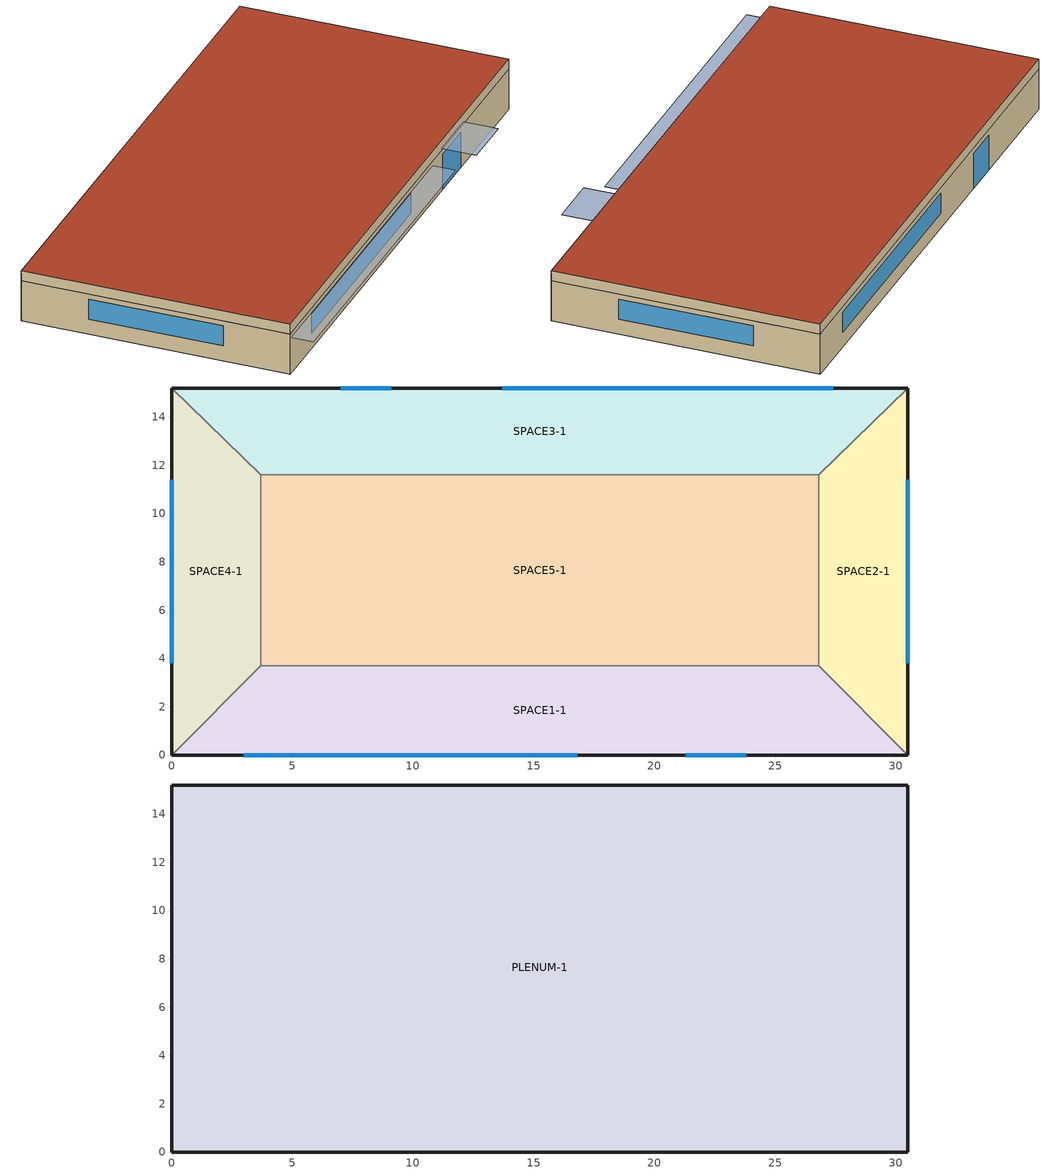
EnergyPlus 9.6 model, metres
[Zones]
SPACE1-1
 floor ground (FLOOR-SLAB-1): 26.8,3.7 30.5,0 0,0 3.7,3.7 z0
 wall outside (WALL-1): 0,0 30.5,0 z0:2.4
 wall to SPACE2-1 (INT-WALL-1): 30.5,0 26.8,3.7 z0:2.4
 wall to SPACE4-1 (INT-WALL-1): 3.7,3.7 0,0 z0:2.4
 wall to SPACE5-1 (INT-WALL-1): 26.8,3.7 3.7,3.7 z0:2.4
 window (Dbl Clr 3mm/13mm Air): 3,0 16.8,0 z0.9:2.1
 window (Sgl Grey 3mm): 21.3,0 23.8,0 z0:2.1
SPACE2-1
 floor ground (FLOOR-SLAB-1): 26.8,11.6 30.5,15.2 30.5,0 26.8,3.7 z0
 wall outside (WALL-1): 30.5,0 30.5,15.2 z0:2.4
 wall to SPACE3-1 (INT-WALL-1): 30.5,15.2 26.8,11.6 z0:2.4
 wall to SPACE5-1 (INT-WALL-1): 26.8,11.6 26.8,3.7 z0:2.4
 window (Dbl Clr 3mm/13mm Air): 30.5,3.8 30.5,11.4 z0.9:2.1
SPACE3-1
 floor ground (FLOOR-SLAB-1): 26.8,11.6 3.7,11.6 0,15.2 30.5,15.2 z0
 wall outside (WALL-1): 30.5,15.2 0,15.2 z0:2.4
 wall to SPACE4-1 (INT-WALL-1): 0,15.2 3.7,11.6 z0:2.4
 wall to SPACE5-1 (INT-WALL-1): 3.7,11.6 26.8,11.6 z0:2.4
 window (Dbl Clr 3mm/13mm Air): 27.4,15.2 13.7,15.2 z0.9:2.1
 window (Sgl Grey 3mm): 9.1,15.2 7,15.2 z0:2.1
SPACE4-1
 floor ground (FLOOR-SLAB-1): 3.7,3.7 0,0 0,15.2 3.7,11.6 z0
 wall outside (WALL-1): 0,15.2 0,0 z0:2.4
 wall to SPACE5-1 (INT-WALL-1): 3.7,3.7 3.7,11.6 z0:2.4
 window (Dbl Clr 3mm/13mm Air): 0,11.4 0,3.8 z0.9:2.1
SPACE5-1
 floor ground (FLOOR-SLAB-1): 26.8,11.6 26.8,3.7 3.7,3.7 3.7,11.6 z0
PLENUM-1
 floor to SPACE1-1 (CLNG-1): 26.8,3.7 30.5,0 0,0 3.7,3.7 z2.4
 floor to SPACE2-1 (CLNG-1): 26.8,11.6 30.5,15.2 30.5,0 26.8,3.7 z2.4
 floor to SPACE3-1 (CLNG-1): 26.8,11.6 3.7,11.6 0,15.2 30.5,15.2 z2.4
 floor to SPACE4-1 (CLNG-1): 3.7,3.7 0,0 0,15.2 3.7,11.6 z2.4
 floor to SPACE5-1 (CLNG-1): 26.8,11.6 26.8,3.7 3.7,3.7 3.7,11.6 z2.4
 wall outside (WALL-1): 0,0 30.5,0 30.5,15.2 0,15.2 0,0 z2.4:3
 roof outside (ROOF-1): 0,15.2 0,0 30.5,0 30.5,15.2 z3
shading: 0,-1.3 0,0 19.8,0 19.8,-1.3 z2.2; 21,-2 21,0 24.1,0 24.1,-2 z2.6
[Building]
Building: North Axis {deg}=30; Terrain=City; Loads Convergence Tolerance Value {W}=0.04; Temperature Convergence Tolerance Value {deltaC}=0.4; Solar Distribution=FullExterior; Maximum Number of Warmup Days=25; Minimum Number of Warmup Days=6
[Site:Location]
CHICAGO_IL_USA TMY2-94846: Latitude {deg}=41.78; Longitude {deg}=-87.75; Time Zone {hr}=-6; Elevation {m}=190
[SizingPeriod:DesignDay] Day of Month=21; Humidity Condition Type=Wetbulb; Barometric Pressure {Pa}=99063; Rain Indicator=No; Snow Indicator=No; Daylight Saving Time Indicator=No; Solar Model Indicator=ASHRAEClearSky
Name | Month | Day Type | Maximum Dry-Bulb Temperature {C} | Daily Dry-Bulb Temperature Range {deltaC} | Wetbulb or DewPoint at Maximum Dry-Bulb {C} | Wind Speed {m/s} | Wind Direction {deg} | Sky Clearness
CHICAGO_IL_USA Annual Heating 99% Design Conditions DB | 1 | WinterDesignDay | -17.3 | 0 | -17.3 | 4.9 | 270 | 0
CHICAGO_IL_USA Annual Cooling 1% Design Conditions DB/MCWB | 7 | SummerDesignDay | 31.5 | 10.7 | 23 | 5.3 | 230 | 1
[Site:GroundTemperature:BuildingSurface]
21.5, 21.4, 21.5, 21.5, 22, 22.9, 23, 23.1, 23.1, 22.2, 21.7, 21.6
[Material] Thermal Absorptance=0.9
Name | Roughness | Thickness {m} | Conductivity {W/m-K} | Density {kg/m3} | Specific Heat {J/kg-K} | Solar Absorptance | Visible Absorptance
RG01 | Rough | 0.0127 | 1.442 | 881 | 1674 | 0.65 | 0.65
BR01 | VeryRough | 0.0095 | 0.162 | 1121 | 1464 | 0.7 | 0.7
IN46 | VeryRough | 0.0762 | 0.023 | 24 | 1590 | 0.5 | 0.5
WD01 | MediumSmooth | 0.0191 | 0.115 | 513 | 1381 | 0.78 | 0.78
PW03 | MediumSmooth | 0.0127 | 0.115 | 545 | 1213 | 0.78 | 0.78
IN02 | Rough | 0.0901 | 0.043 | 10 | 837 | 0.75 | 0.75
GP01 | MediumSmooth | 0.0127 | 0.16 | 801 | 837 | 0.75 | 0.75
GP02 | MediumSmooth | 0.0159 | 0.16 | 801 | 837 | 0.75 | 0.75
CC03 | MediumRough | 0.1016 | 1.31 | 2243 | 837 | 0.65 | 0.65
[Material:NoMass]
MAT-CLNG-1: Roughness=Rough; Thermal Resistance {m2-K/W}=0.652259; Thermal Absorptance=0.65; Solar Absorptance=0.65; Visible Absorptance=0.65
[Material:AirGap]
AL21: Thermal Resistance {m2-K/W}=0.157
[Construction]
ROOF-1: RG01, BR01, IN46, WD01
WALL-1: WD01, PW03, IN02, GP01
CLNG-1: MAT-CLNG-1
FLOOR-SLAB-1: CC03
INT-WALL-1: GP02, AL21, GP02
Dbl Clr 3mm/13mm Air: CLEAR 3MM, AIR 13MM, CLEAR 3MM
Sgl Grey 3mm: GREY 3MM
[WindowMaterial:Gas]
AIR 13MM: Gas Type=Air; Thickness {m}=0.0127
[WindowMaterial:Glazing] Optical Data Type=SpectralAverage; Thickness {m}=0.003; Infrared Transmittance at Normal Incidence=0; Front Side Infrared Hemispherical Emissivity=0.84; Back Side Infrared Hemispherical Emissivity=0.84; Conductivity {W/m-K}=0.9
Name | Solar Transmittance at Normal Incidence | Front Side Solar Reflectance at Normal Incidence | Back Side Solar Reflectance at Normal Incidence | Visible Transmittance at Normal Incidence | Front Side Visible Reflectance at Normal Incidence | Back Side Visible Reflectance at Normal Incidence
CLEAR 3MM | 0.837 | 0.075 | 0.075 | 0.898 | 0.081 | 0.081
GREY 3MM | 0.626 | 0.061 | 0.061 | 0.611 | 0.061 | 0.061
[Zone] Type=1; Multiplier=1
Name | Ceiling Height {m} | Volume {m3}
PLENUM-1 | 0.6096 | 283.2
SPACE1-1; SPACE3-1 | 2.4384 | 239.247
SPACE2-1; SPACE4-1 | 2.4384 | 103.311
SPACE5-1 | 2.4384 | 447.683
[ZoneInfiltration:DesignFlowRate] Schedule=INFIL-SCH; Design Flow Rate Calculation Method=flow/zone; Constant Term Coefficient=0; Temperature Term Coefficient=0; Velocity Term Coefficient=0.2237; Velocity Squared Term Coefficient=0
Name | Zone or ZoneList | Design Flow Rate {m3/s}
SPACE1-1 Infil 1 | SPACE1-1 | 0.0167
SPACE2-1 Infil 1 | SPACE2-1 | 0.00717
SPACE3-1 Infil 1 | SPACE3-1 | 0.0167
SPACE4-1 Infil 1 | SPACE4-1 | 0.00717
SPACE5-1 Infil 1 | SPACE5-1 | 0.031089
[People] Number of People Schedule=OCCUPY-1; Number of People Calculation Method=people; Fraction Radiant=0.3; Activity Level Schedule=ActSchd
Name | Zone or ZoneList | Number of People
SPACE1-1 People 1 | SPACE1-1 | 11
SPACE2-1 People 1 | SPACE2-1 | 5
SPACE3-1 People 1 | SPACE3-1 | 11
SPACE4-1 People 1 | SPACE4-1 | 5
SPACE5-1 People 1 | SPACE5-1 | 20
[Lights] Schedule=LIGHTS-1; Design Level Calculation Method=LightingLevel; Return Air Fraction=0; Fraction Radiant=0.59; Fraction Visible=0.2; Fraction Replaceable=0
Name | Zone or ZoneList | Lighting Level {W}
SPACE1-1 Lights 1 | SPACE1-1 | 1584
SPACE2-1 Lights 1 | SPACE2-1 | 684
SPACE3-1 Lights 1 | SPACE3-1 | 1584
SPACE4-1 Lights 1 | SPACE4-1 | 684
SPACE5-1 Lights 1 | SPACE5-1 | 2964
[ElectricEquipment] Schedule=EQUIP-1; Design Level Calculation Method=EquipmentLevel; Fraction Latent=0; Fraction Radiant=0.3; Fraction Lost=0
Name | Zone or ZoneList | Design Level {W}
SPACE1-1 ElecEq 1 | SPACE1-1 | 1056
SPACE2-1 ElecEq 1 | SPACE2-1 | 456
SPACE3-1 ElecEq 1 | SPACE3-1 | 1056
SPACE4-1 ElecEq 1 | SPACE4-1 | 456
SPACE5-1 ElecEq 1 | SPACE5-1 | 1976
[HVACTemplate:Thermostat]
All Zones: Heating Setpoint Schedule=Htg-SetP-Sch; Cooling Setpoint Schedule=Clg-SetP-Sch
[HVACTemplate:Zone:Unitary] Template Thermostat=All Zones; Supply Air Maximum Flow Rate {m3/s}=autosize; Outdoor Air Method=flow/person; Outdoor Air Flow Rate per Person {m3/s}=0.00944; Outdoor Air Flow Rate per Zone Floor Area {m3/s-m2}=0; Outdoor Air Flow Rate per Zone {m3/s}=0; Baseboard Heating Type=None; Baseboard Heating Capacity {W}=autosize; Zone Cooling Design Supply Air Temperature Input Method=SystemSupplyAirTemperature; Zone Heating Design Supply Air Temperature Input Method=SystemSupplyAirTemperature
Name | Template Unitary System
SPACE1-1 | Sys 1 Furnace DX Cool SnglSpd
SPACE2-1 | Sys 2 Furnace DX Cool MultiSpd
SPACE3-1 | Sys 3 Heat Pump AirSource SnglSpd
SPACE4-1 | Sys 4 Heat Pump WaterSource SnglSpd
SPACE5-1 | Sys 5 HW ChW System
[HVACTemplate:System:UnitarySystem] Control Type=Load; Cooling Supply Air Flow Rate {m3/s}=autosize; Heating Supply Air Flow Rate {m3/s}=autosize; No Load Supply Air Flow Rate {m3/s}=autosize; Supply Fan Operating Mode Schedule=FanAvailSched; Supply Fan Total Efficiency=0.7; Supply Fan Delta Pressure {Pa}=600; Supply Fan Motor Efficiency=0.9; Supply Fan Motor in Air Stream Fraction=1; Cooling Design Supply Air Temperature {C}=12.8; DX Cooling Coil Gross Rated Total Capacity {W}=autosize; DX Cooling Coil Gross Rated Sensible Heat Ratio=autosize; DX Cooling Coil Gross Rated COP {W/W}=3; Number of Speeds or Stages for Heating=1; Heating Design Supply Air Temperature {C}=50; Heating Coil Gross Rated Capacity {W}=autosize; Gas Heating Coil Efficiency=0.8; Heat Pump Heating Coil Gross Rated COP {W/W}=2.75; Heat Pump Heating Minimum Outdoor Dry-Bulb Temperature {C}=-8; Heat Pump Defrost Maximum Outdoor Dry-Bulb Temperature {C}=5; Supplemental Heating or Reheat Coil Capacity {W}=autosize; Supplemental Heating or Reheat Coil Maximum Outdoor Dry-Bulb Temperature {C}=21; Supplemental Gas Heating or Reheat Coil Efficiency=0.8; Maximum Outdoor Air Flow Rate {m3/s}=autosize; Minimum Outdoor Air Flow Rate {m3/s}=autosize; Minimum Outdoor Air Schedule=Min OA Sched; Economizer Type=DifferentialDryBulb; Economizer Maximum Limit Dry-Bulb Temperature {C}=20; Heat Recovery Type=None; Sensible Heat Recovery Effectiveness=0.7; Latent Heat Recovery Effectiveness=0.65; Heat Recovery Heat Exchanger Type=Plate; Heat Recovery Frost Control Type=None; Dehumidification Control Type=None; Dehumidification Relative Humidity Setpoint {percent}=60; Humidifier Type=None; Humidifier Rated Capacity {m3/s}=0.000001; Humidifier Rated Electric Power {W}=autosize; Humidifier Relative Humidity Setpoint {percent}=30; Sizing Option=NonCoincident; Return Fan=No; Return Fan Total Efficiency=0.7; Return Fan Delta Pressure {Pa}=300; Return Fan Motor Efficiency=0.9; Return Fan Motor in Air Stream Fraction=1
Name | Control Zone or Thermostat Location | Supply Fan Placement | Cooling Coil Type | Number of Speeds for Cooling | Heating Coil Type | Supplemental Heating or Reheat Coil Type | Economizer Lockout | Heat Pump Defrost Strategy | Heat Pump Defrost Control | Heat Pump Defrost Time Period Fraction
Sys 1 Furnace DX Cool SnglSpd | SPACE1-1 | BlowThrough | SingleSpeedDX | 1 | Gas | None | LockoutWithCompressor
Sys 2 Furnace DX Cool MultiSpd | SPACE2-1 | DrawThrough | MultiSpeedDX | 3 | Electric | None | LockoutWithCompressor
Sys 3 Heat Pump AirSource SnglSpd | SPACE3-1 | BlowThrough | SingleSpeedDX | 1 | SingleSpeedDXHeatPumpAirSource | Electric | LockoutWithCompressor | ReverseCycle | Timed | 0.058333
Sys 4 Heat Pump WaterSource SnglSpd | SPACE4-1 | BlowThrough | SingleSpeedDXWaterCooled | 1 | SingleSpeedDXHeatPumpWaterSource | Electric | LockoutWithCompressor
Sys 5 HW ChW System | SPACE5-1 | BlowThrough | ChilledWater | 1 | HotWater | None | NoLockout
[HVACTemplate:Plant:ChilledWaterLoop]
ChW Cooling Loop: Pump Control Type=Intermittent; Chiller Plant Operation Scheme Type=Default; Chilled Water Design Setpoint {C}=7.22; Chilled Water Pump Configuration=ConstantPrimaryNoSecondary; Primary Chilled Water Pump Rated Head {Pa}=179352; Secondary Chilled Water Pump Rated Head {Pa}=179352; Condenser Plant Operation Scheme Type=Default; Condenser Water Design Setpoint {C}=29.4; Condenser Water Pump Rated Head {Pa}=179352; Chilled Water Setpoint Reset Type=None; Chilled Water Setpoint at Outdoor Dry-Bulb Low {C}=12.2; Chilled Water Reset Outdoor Dry-Bulb Low {C}=15.6; Chilled Water Setpoint at Outdoor Dry-Bulb High {C}=6.7; Chilled Water Reset Outdoor Dry-Bulb High {C}=26.7; Chilled Water Primary Pump Type=SinglePump; Chilled Water Secondary Pump Type=SinglePump; Condenser Water Pump Type=SinglePump; Chilled Water Supply Side Bypass Pipe=Yes; Chilled Water Demand Side Bypass Pipe=Yes; Condenser Water Supply Side Bypass Pipe=Yes; Condenser Water Demand Side Bypass Pipe=Yes; Fluid Type=Water; Loop Design Delta Temperature {deltaC}=6.67; Chilled Water Load Distribution Scheme=SequentialLoad; Condenser Water Load Distribution Scheme=SequentialLoad
[HVACTemplate:Plant:Chiller]
ChW Loop Chiller: Chiller Type=ElectricReciprocatingChiller; Capacity {W}=autosize; Nominal COP {W/W}=3; Condenser Type=AirCooled; Sizing Factor=1; Maximum Part Load Ratio=1; Optimum Part Load Ratio=1; Minimum Unloading Ratio=0.25; Leaving Chilled Water Lower Temperature Limit {C}=5
[HVACTemplate:Plant:HotWaterLoop]
HW Heating Loop: Pump Control Type=Intermittent; Hot Water Plant Operation Scheme Type=Default; Hot Water Design Setpoint {C}=82; Hot Water Pump Configuration=ConstantFlow; Hot Water Pump Rated Head {Pa}=179352; Hot Water Setpoint Reset Type=None; Hot Water Setpoint at Outdoor Dry-Bulb Low {C}=82.2; Hot Water Reset Outdoor Dry-Bulb Low {C}=-6.7; Hot Water Setpoint at Outdoor Dry-Bulb High {C}=65.6; Hot Water Reset Outdoor Dry-Bulb High {C}=10; Hot Water Pump Type=SinglePump; Supply Side Bypass Pipe=Yes; Demand Side Bypass Pipe=Yes; Fluid Type=Water; Loop Design Delta Temperature {deltaC}=11; Load Distribution Scheme=SequentialLoad
[HVACTemplate:Plant:Boiler] Capacity {W}=autosize; Efficiency=0.8; Fuel Type=NaturalGas; Sizing Factor=1; Maximum Part Load Ratio=1.1; Optimum Part Load Ratio=1; Water Outlet Upper Temperature Limit {C}=100
Name | Boiler Type | Template Plant Loop Type
Hot Water Loop Boiler | CondensingHotWaterBoiler | HotWater
Heat Pump Loop Boiler | HotWaterBoiler | MixedWater
[HVACTemplate:Plant:MixedWaterLoop]
Heat Pump Water Loop: Pump Control Type=Intermittent; Operation Scheme Type=Default; High Temperature Design Setpoint {C}=33; Low Temperature Design Setpoint {C}=20; Water Pump Configuration=ConstantFlow; Water Pump Rated Head {Pa}=179352; Water Pump Type=SinglePump; Supply Side Bypass Pipe=Yes; Demand Side Bypass Pipe=Yes; Fluid Type=Water; Loop Design Delta Temperature {deltaC}=5.6; Load Distribution Scheme=SequentialLoad
[HVACTemplate:Plant:Tower]
Heat Pump Loop Tower: Tower Type=TwoSpeed; High Speed Nominal Capacity {W}=autosize; High Speed Fan Power {W}=autosize; Low Speed Nominal Capacity {W}=autosize; Low Speed Fan Power {W}=autosize; Free Convection Capacity {W}=autosize; Sizing Factor=1; Template Plant Loop Type=MixedWater
[Schedule:Compact]
OCCUPY-1: Through: 12/31, For: WeekDays SummerDesignDay CustomDay1 CustomDay2, Until: 8:00, 0, Until: 11:00, 1, Until: 12:00, 0.8, Until: 13:00, 0.4, Until: 14:00, 0.8, Until: 18:00, 1, Until: 19:00, 0.5, Until: 21:00, 0.1, Until: 24:00, 0, For: Weekends WinterDesignDay Holiday, Until: 24:00, 0
LIGHTS-1: Through: 12/31, For: WeekDays SummerDesignDay CustomDay1 CustomDay2, Until: 8:00, 0.05, Until: 9:00, 0.9, Until: 10:00, 0.95, Until: 11:00, 1, Until: 12:00, 0.95, Until: 13:00, 0.8, Until: 14:00, 0.9, Until: 18:00, 1, Until: 19:00, 0.6, Until: 21:00, 0.4, Until: 24:00, 0.05, For: Weekends WinterDesignDay Holiday, Until: 24:00, 0.05
EQUIP-1: Through: 12/31, For: WeekDays SummerDesignDay CustomDay1 CustomDay2, Until: 8:00, 0.02, Until: 9:00, 0.4, Until: 14:00, 0.9, Until: 15:00, 0.8, Until: 16:00, 0.7, Until: 18:00, 0.5, Until: 21:00, 0.3, Until: 24:00, 0.02, For: Weekends WinterDesignDay Holiday, Until: 24:00, 0.02
INFIL-SCH: Through: 12/31, For: WeekDays CustomDay1 CustomDay2, Until: 7:00, 1, Until: 21:00, 0, Until: 24:00, 1, For: Weekends Holiday, Until: 24:00, 1, For: SummerDesignDay, Until: 24:00, 1, For: WinterDesignDay, Until: 24:00, 1
ActSchd: Through: 12/31, For: AllDays, Until: 24:00, 117.24
Htg-SetP-Sch: Through: 12/31, For: WeekDays CustomDay1 CustomDay2, Until: 6:00, 13, Until: 7:00, 18, Until: 21:00, 23, Until: 24:00, 13, For: WeekEnds Holiday, Until: 24:00, 13, For: SummerDesignDay, Until: 24:00, 13, For: WinterDesignDay, Until: 24:00, 23
Clg-SetP-Sch: Through: 12/31, For: WeekDays CustomDay1 CustomDay2, Until: 7:00, 32, Until: 21:00, 24, Until: 24:00, 32, For: WeekEnds Holiday, Until: 24:00, 32, For: SummerDesignDay, Until: 24:00, 24, For: WinterDesignDay, Until: 24:00, 32
FanAvailSched: Through: 12/31, For: WeekDays CustomDay1 CustomDay2, Until: 7:00, 0, Until: 21:00, 1, Until: 24:00, 0, For: Weekends Holiday, Until: 24:00, 0, For: SummerDesignDay, Until: 24:00, 1, For: WinterDesignDay, Until: 24:00, 1
Min OA Sched: Through: 12/31, For: WeekDays CustomDay1 CustomDay2, Until: 8:00, 0, Until: 21:00, 1, Until: 24:00, 0, For: Weekends Holiday, Until: 24:00, 0, For: SummerDesignDay, Until: 24:00, 1, For: WinterDesignDay, Until: 24:00, 1
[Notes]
HVACTemplate-5ZoneUnitarySystem.idf
Basic file description:  1 story building divided into 4 exterior and one interior conditioned zones and plenum
illustrates the use of HVACTemplate objects to define zone thermostats and
unitary system including furnace with DX cooling (single and multi-speed),
air-to-air heat pump (single and multi-speed) and single-speed water to
air heat pump.
Highlights:              HVACTemplate thermostats and unitary systems
Simulation Location/Run: CHICAGO_IL_USA TMY2-94846, 2 design days, 2 run periods,
Run Control executes the run periods using the weather file
Location:                Chicago, IL
Design Days:             CHICAGO_IL_USA Annual Heating 99% Design Conditions DB, MaxDB= -17.3°C
CHICAGO_IL_USA Annual Cooling 1% Design Conditions, MaxDB=  31.5°C MCWB=  23.0°C
Run Period (Weather File): Winter 1/14, Summer 7/7, CHICAGO_IL_USA TMY2-94846
Run Control:             Zone and System sizing with weather file run control (no design days run)
Building: Single floor rectangular building 100 ft x 50 ft. 5 zones - 4 exterior, 1 interior, zone height 8 feet.
Exterior zone depth is 12 feet. There is a 2 foot high return plenum: the overall building height is
10 feet. There are windows on all 4 facades; the south and north facades have glass doors.
The south facing glass is shaded by overhangs. The walls are woodshingle over plywood, R11 insulation,
and gypboard. The roof is a gravel built up roof with R-3 mineral board insulation and plywood sheathing.
The windows are of various single and double pane construction with 3mm and 6mm glass and either 6mm or
13mm argon or air gap.  The window to wall ratio is approximately 0.29.
The south wall and door have overhangs.
The building is oriented 30 degrees east of north.
Floor Area:        463.6 m2 (5000 ft2)
Number of Stories: 1
Zone Description Details:
Internal gains description:     lighting is 1.5 watts/ft2, office equip is 1.0 watts/ft2. There is 1 occupant
per 100 ft2 of floor area. The infiltration is 0.25 air changes per hour.
Interzone Surfaces:             6 interzone surfaces (see diagram)
Internal Mass:                  None
Windows:                        4 ea.: 1) Double pane clear, 3mm glass, 13mm air gap
2) Double pane clear, 3mm glass, 13mm argon gap
3) Double pane clear, 6mm glass, 6mm air gap
4) Double pane lowE,  6mm lowE glass outside, 6mm air gap, 6mm clear glass
Doors:                          2 ea.:    Single pane grey,  3mm glass
Detached Shading:               None
Daylight:                       None
Natural Ventilation:            None
Compact Schedules:              Yes
HVAC:                           Single-zone unitary system with various types of dx cooling, heat
pump, or HW and ChW.  The plenum zone is unconditioned and is not
used for HVAC air flow. All equipment is autosized.
Zonal Equipment:                No
Central Air Handling Equipment: Yes
System Equipment Autosize:      Yes
Purchased Cooling:              None
Purchased Heating:              None
Coils:                          Yes
Pumps:                          Yes
Boilers:                        Yes
Chillers:                       Yes
Standard Reports:               AllSummary
Timestep or Hourly Variables:   Hourly
Time bins Report:               None
HTML Report:                    Yes
Environmental Emissions:        None
Utility Tariffs:                None
